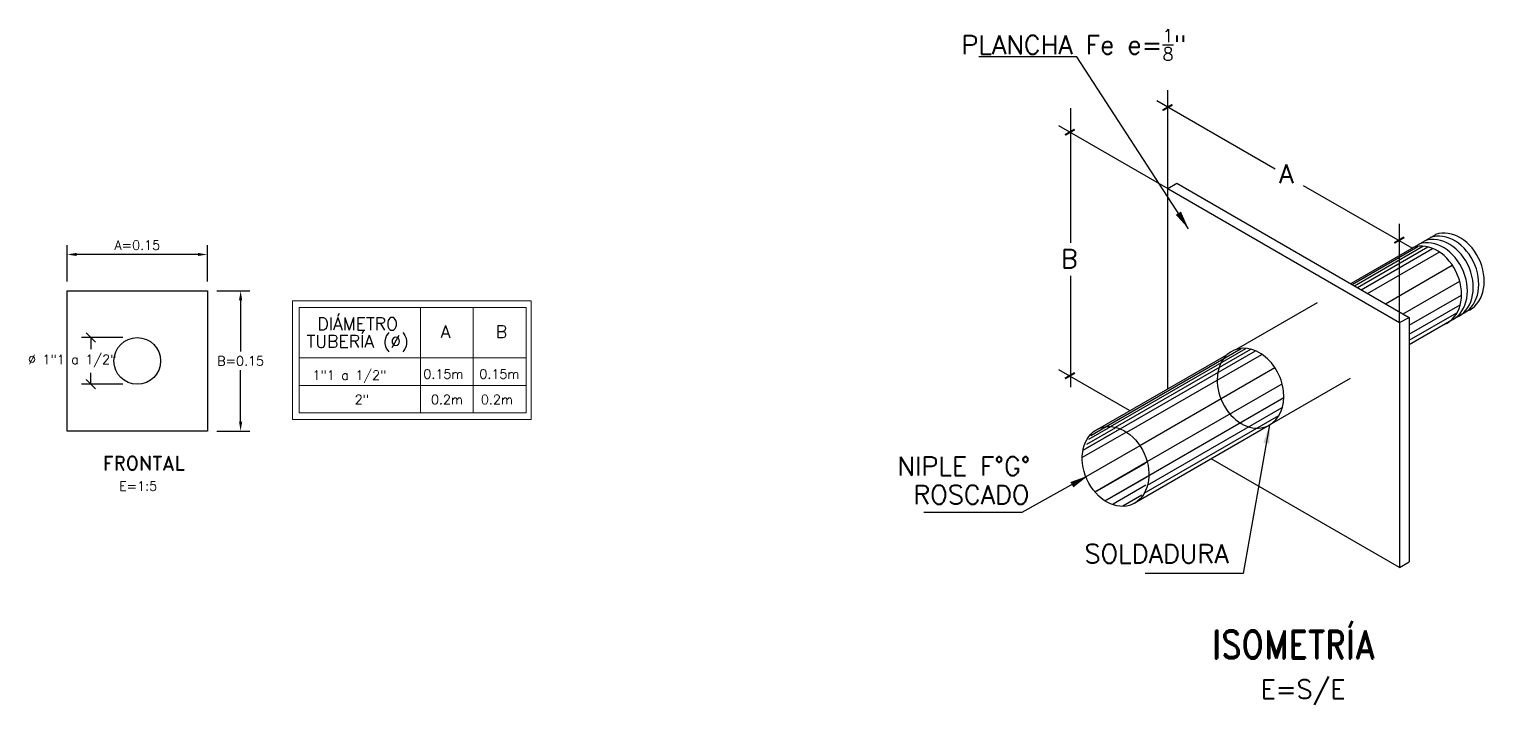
# Model space of a CAD drawing. Header units: metres. Extents: x -90 to 2507, y -28 to 972.
# Drawn here: x 168.19 to 169.753, y 185.743 to 186.466 of the extents above; entities that cross this region are included whole.
import ezdxf
from ezdxf.enums import TextEntityAlignment as Align

# ---------------------------------------------------------------- set-up
doc = ezdxf.new("R2010")
doc.units = ezdxf.units.M
doc.linetypes.add('HIDDEN', pattern=[9.525, 6.35, -3.175])
for name, color, linetype in [('G-achurado', 9, 'Continuous'), ('G-acotado', 8, 'Continuous'), ('G-textos-notas', 7, 'Continuous'), ('G-textos-subtitulo', 3, 'Continuous'), ('S - VALVULA COMPUERTA', 2, 'Continuous'), ('S-TUBERIAS-NUEVAS', 3, 'Continuous')]:
    doc.layers.add(name, color=color, linetype=linetype)
doc.styles.add('01COTAS', font='romans.shx')
doc.styles.add('10-NOTAS', font='romans.shx', dxfattribs={"height": 0.02})
doc.styles.add('150-NOTAS', font='romans.shx', dxfattribs={"height": 0.3})
doc.styles.add('150-SUBTITULO', font='romand.shx', dxfattribs={"height": 0.45})
doc.styles.add('20-SUBTITULO', font='romand.shx', dxfattribs={"height": 0.06})
doc.styles.add('5-SUBTITULO', font='romand.shx', dxfattribs={"height": 0.015})
doc.dimstyles.new('DIM-10-CORTE', dxfattribs={"dimscale": 0.01, "dimtxt": 2, "dimasz": 2, "dimexe": 2, "dimexo": 2, "dimgap": 1, "dimtad": 1, "dimtih": 1, "dimtoh": 1, "dimdsep": 46, "dimtxsty": '01COTAS', "dimcen": 25, "dimclrd": 256, "dimclre": 256, "dimclrt": 7, "dimadec": 0, "dimazin": 0, "dimtfac": 1, "dimtmove": 2, "dimatfit": 3, "dimfxl": 1, "dimtolj": 1, "dimtzin": 0, "dimarcsym": 0})
doc.dimstyles.new('DIM-5-CORTE', dxfattribs={"dimscale": 0.005, "dimtxt": 2, "dimasz": 2, "dimexe": 2, "dimexo": 2, "dimgap": 1, "dimtad": 1, "dimtih": 1, "dimtoh": 1, "dimdsep": 46, "dimtxsty": '01COTAS', "dimcen": 25, "dimclrd": 9, "dimclre": 9, "dimclrt": 7, "dimadec": 0, "dimazin": 0, "dimtfac": 1, "dimtmove": 2, "dimatfit": 3, "dimfxl": 1, "dimtolj": 1, "dimtzin": 0, "dimarcsym": 0})

# ---------------------------------------------------------------- blocks, each defined once
blk = doc.blocks.new('*D197')
at = {"layer": 'Defpoints', "color": 0, "transparency": 16777216}
for p in [(168.2311, 186.2247), (168.2311, 186.1857), (168.3811, 186.1857)]:
    blk.add_point(p, dxfattribs=at)
at = {"layer": 'G-acotado', "color": 9, "lineweight": -2, "transparency": 16777216}
for p, q in [((168.2311, 186.1957), (168.2311, 186.2347)), ((168.3711, 186.2247), (168.2411, 186.2247)), ((168.3811, 186.1957), (168.3811, 186.2347))]:
    blk.add_line(p, q, dxfattribs=at)
at = {"layer": 'G-acotado', "color": 9, "transparency": 16777216}
for points in [[(168.2411, 186.2264), (168.2411, 186.2231), (168.2311, 186.2247)], [(168.3711, 186.2264), (168.3711, 186.2231), (168.3811, 186.2247)]]:
    blk.add_solid(points, dxfattribs=at)
at = {"layer": 'G-acotado', "color": 7, "transparency": 16777216, "insert": (168.3061, 186.2347), "char_height": 0.01, "attachment_point": 5, "style": '01COTAS'}
blk.add_mtext('\\A1;A=0.15', dxfattribs=at)
blk = doc.blocks.new('*D198')
at = {"color": 9, "lineweight": -2, "transparency": 16777216}
for p, q in [((168.3911, 186.1857), (168.4267, 186.1857)), ((168.4167, 186.1757), (168.4167, 186.1207)), ((168.4167, 186.0457), (168.4167, 186.1007)), ((168.3911, 186.0357), (168.4267, 186.0357))]:
    blk.add_line(p, q, dxfattribs=at)
at = {"color": 9, "transparency": 16777216}
for points in [[(168.415, 186.1757), (168.4184, 186.1757), (168.4167, 186.1857)], [(168.415, 186.0457), (168.4184, 186.0457), (168.4167, 186.0357)]]:
    blk.add_solid(points, dxfattribs=at)
at = {"layer": 'Defpoints', "color": 0, "transparency": 16777216}
for p in [(168.3811, 186.1857), (168.4167, 186.1857), (168.3811, 186.0357)]:
    blk.add_point(p, dxfattribs=at)
at = {"color": 7, "transparency": 16777216, "insert": (168.4167, 186.1107), "char_height": 0.01, "attachment_point": 5, "style": '01COTAS'}
blk.add_mtext('\\A1;B=0.15', dxfattribs=at)
blk = doc.blocks.new('*D158')
at = {"layer": 'Defpoints', "color": 0, "transparency": 16777216}
for p in [(168.2311, 186.2247), (168.2311, 186.1857), (168.3811, 186.1857)]:
    blk.add_point(p, dxfattribs=at)
at = {"layer": 'G-acotado', "color": 9, "lineweight": -2, "transparency": 16777216}
for p, q in [((168.2311, 186.1957), (168.2311, 186.2347)), ((168.3711, 186.2247), (168.2411, 186.2247)), ((168.3811, 186.1957), (168.3811, 186.2347))]:
    blk.add_line(p, q, dxfattribs=at)
at = {"layer": 'G-acotado', "color": 9, "transparency": 16777216}
for points in [[(168.2411, 186.2264), (168.2411, 186.2231), (168.2311, 186.2247)], [(168.3711, 186.2264), (168.3711, 186.2231), (168.3811, 186.2247)]]:
    blk.add_solid(points, dxfattribs=at)
at = {"layer": 'G-acotado', "color": 7, "transparency": 16777216, "insert": (168.3061, 186.2347), "char_height": 0.01, "attachment_point": 5, "style": '01COTAS'}
blk.add_mtext('\\A1;A=0.15', dxfattribs=at)
blk = doc.blocks.new('*D159')
at = {"color": 9, "lineweight": -2, "transparency": 16777216}
for p, q in [((168.3911, 186.1857), (168.4267, 186.1857)), ((168.4167, 186.1757), (168.4167, 186.1207)), ((168.4167, 186.0457), (168.4167, 186.1007)), ((168.3911, 186.0357), (168.4267, 186.0357))]:
    blk.add_line(p, q, dxfattribs=at)
at = {"color": 9, "transparency": 16777216}
for points in [[(168.415, 186.1757), (168.4184, 186.1757), (168.4167, 186.1857)], [(168.415, 186.0457), (168.4184, 186.0457), (168.4167, 186.0357)]]:
    blk.add_solid(points, dxfattribs=at)
at = {"layer": 'Defpoints', "color": 0, "transparency": 16777216}
for p in [(168.3811, 186.1857), (168.4167, 186.1857), (168.3811, 186.0357)]:
    blk.add_point(p, dxfattribs=at)
at = {"color": 7, "transparency": 16777216, "insert": (168.4167, 186.1107), "char_height": 0.01, "attachment_point": 5, "style": '01COTAS'}
blk.add_mtext('\\A1;B=0.15', dxfattribs=at)
blk = doc.blocks.new('_Oblique')
at = {"color": 0, "linetype": 'ByBlock', "lineweight": -2}
blk.add_line((-0.5, -0.5), (0.5, 0.5), dxfattribs=at)
blk = doc.blocks.new('*D160')
at = {"color": 9, "lineweight": -2, "transparency": 16777216}
for p, q in [((168.2906, 186.1357), (168.2465, 186.1357)), ((168.2565, 186.1357), (168.2565, 186.1233)), ((168.2565, 186.0857), (168.2565, 186.0981)), ((168.2906, 186.0857), (168.2465, 186.0857))]:
    blk.add_line(p, q, dxfattribs=at)
at = {"layer": 'Defpoints', "color": 0, "transparency": 16777216}
for p in [(168.3006, 186.1357), (168.2565, 186.0857), (168.3006, 186.0857)]:
    blk.add_point(p, dxfattribs=at)
at = {"color": 9, "lineweight": -2, "transparency": 16777216, "xscale": 0.01, "yscale": 0.01, "zscale": 0.01}
for p, rotation in [((168.2565, 186.1357), 90), ((168.2565, 186.0857), 270)]:
    blk.add_blockref('_Oblique', p, dxfattribs=dict(at, rotation=rotation))
at = {"color": 7, "transparency": 16777216, "insert": (168.2365, 186.1107), "char_height": 0.01, "attachment_point": 5, "style": '01COTAS'}
blk.add_mtext('\\A1;%%C 1"1 a 1/2"', dxfattribs=at)

msp = doc.modelspace()

# ---------------------------------------------------------------- linework, layer by layer
at = {"color": 8, "lineweight": 0}
msp.add_lwpolyline([(168.4721, 186.175), (168.7278, 186.175), (168.7278, 186.048), (168.4721, 186.048)], close=True, dxfattribs=at)
msp.add_lwpolyline([(168.4721, 186.175), (168.7278, 186.175), (168.7278, 186.048), (168.4721, 186.048)], close=True, dxfattribs=at)
for points in [[(168.7223, 186.1141), (168.4793, 186.1141), (168.4793, 186.1678), (168.7223, 186.1678)], [(168.7223, 186.1141), (168.4793, 186.1141), (168.4793, 186.1678), (168.7223, 186.1678)], [(168.6093, 186.1678), (168.6093, 186.0552)], [(168.6093, 186.1678), (168.6093, 186.0552)], [(168.6657, 186.1678), (168.6657, 186.0552)], [(168.6657, 186.1678), (168.6657, 186.0552)], [(168.7223, 186.1678), (168.7223, 186.0552)], [(168.7223, 186.1678), (168.7223, 186.0552)], [(168.7223, 186.0552), (168.4793, 186.0552), (168.4793, 186.1141), (168.7223, 186.1141)], [(168.7223, 186.0552), (168.4793, 186.0552), (168.4793, 186.1141), (168.7223, 186.1141)], [(168.4793, 186.0846), (168.7223, 186.0846)], [(168.4793, 186.0846), (168.7223, 186.0846)]]:
    msp.add_lwpolyline(points, dxfattribs=at)
at = {"layer": 'G-achurado', "linetype": 'Continuous'}
for p, q in [((169.6063, 186.1926), (169.6768, 186.2333)), ((169.6063, 186.1926), (169.6768, 186.2333)), ((169.6088, 186.1912), (169.6821, 186.2335)), ((169.6088, 186.1912), (169.6821, 186.2335)), ((169.6121, 186.1893), (169.6873, 186.2328)), ((169.6121, 186.1893), (169.6873, 186.2328)), ((169.6161, 186.187), (169.6925, 186.2311)), ((169.6161, 186.187), (169.6925, 186.2311)), ((169.6229, 186.1831), (169.6996, 186.2273)), ((169.6229, 186.1831), (169.6996, 186.2273)), ((169.6421, 186.172), (169.7136, 186.2133)), ((169.6421, 186.172), (169.7136, 186.2133)), ((169.661, 186.1611), (169.7215, 186.196)), ((169.661, 186.1611), (169.7215, 186.196)), ((169.6675, 186.1491), (169.7234, 186.1813)), ((169.6675, 186.1491), (169.7234, 186.1813)), ((169.6675, 186.1393), (169.722, 186.1708)), ((169.6675, 186.1393), (169.722, 186.1708)), ((169.6675, 186.1328), (169.7185, 186.1623)), ((169.6675, 186.1328), (169.7185, 186.1623)), ((169.3425, 186.0403), (169.4876, 186.1241)), ((169.3425, 186.0403), (169.4876, 186.1241)), ((169.3477, 186.0405), (169.4927, 186.1241)), ((169.3477, 186.0405), (169.4927, 186.1241)), ((169.353, 186.0397), (169.4978, 186.1233)), ((169.353, 186.0397), (169.4978, 186.1233)), ((169.3581, 186.0381), (169.5028, 186.1216)), ((169.3581, 186.0381), (169.5028, 186.1216)), ((169.3652, 186.0343), (169.5098, 186.1178)), ((169.3652, 186.0343), (169.5098, 186.1178)), ((169.3791, 186.0202), (169.5237, 186.1036)), ((169.3791, 186.0202), (169.5237, 186.1036)), ((169.387, 186.0029), (169.5314, 186.0863)), ((169.387, 186.0029), (169.5314, 186.0863)), ((169.3888, 185.9881), (169.5332, 186.0715)), ((169.3888, 185.9881), (169.5332, 186.0715)), ((169.3839, 185.969), (169.5279, 186.0522)), ((169.3839, 185.969), (169.5279, 186.0522)), ((169.3874, 185.9776), (169.5316, 186.0608)), ((169.3874, 185.9776), (169.5316, 186.0608)), ((169.3184, 186.0152), (169.3581, 186.0381)), ((169.3184, 186.0152), (169.3581, 186.0381)), ((169.3572, 186.0375), (169.3209, 186.0165)), ((169.3572, 186.0375), (169.3209, 186.0165)), ((169.353, 186.0391), (169.322, 186.0213)), ((169.353, 186.0391), (169.322, 186.0213)), ((169.3478, 186.0402), (169.3242, 186.0265)), ((169.3478, 186.0402), (169.3242, 186.0265)), ((169.3431, 186.0402), (169.3267, 186.0307)), ((169.3431, 186.0402), (169.3267, 186.0307)), ((169.3648, 186.0345), (169.3176, 186.0072)), ((169.3648, 186.0345), (169.3176, 186.0072)), ((169.3793, 186.0199), (169.3239, 185.9879)), ((169.3793, 186.0199), (169.3239, 185.9879)), ((169.331, 185.9706), (169.387, 186.0029)), ((169.331, 185.9706), (169.387, 186.0029)), ((169.3848, 186.001), (169.3332, 185.9712)), ((169.3848, 186.001), (169.3332, 185.9712)), ((169.3418, 185.961), (169.3888, 185.9881)), ((169.3418, 185.961), (169.3888, 185.9881)), ((169.3865, 185.9864), (169.3434, 185.9615)), ((169.3865, 185.9864), (169.3434, 185.9615)), ((169.3856, 185.9778), (169.3505, 185.9575)), ((169.3856, 185.9778), (169.3505, 185.9575)), ((169.3814, 185.967), (169.361, 185.9552)), ((169.3814, 185.967), (169.361, 185.9552))]:
    msp.add_line(p, q, dxfattribs=at)
at = {"layer": 'G-acotado'}
for p, q in [((169.4092, 186.2952), (169.4092, 186.4005)), ((169.4092, 186.2952), (169.4092, 186.4005)), ((169.3051, 186.3815), (169.3051, 186.2373)), ((169.3051, 186.3815), (169.3051, 186.2373)), ((169.524, 186.3159), (169.3974, 186.3891)), ((169.524, 186.3159), (169.3974, 186.3891)), ((169.4038, 186.3792), (169.414, 186.3851)), ((169.4038, 186.3792), (169.414, 186.3851)), ((169.2922, 186.3627), (169.409, 186.2953)), ((169.2922, 186.3627), (169.409, 186.2953)), ((169.2992, 186.3527), (169.3095, 186.3586)), ((169.2992, 186.3527), (169.3095, 186.3586)), ((169.6705, 186.2314), (169.5544, 186.2984)), ((169.6705, 186.2314), (169.5544, 186.2984)), ((169.6571, 186.152), (169.6571, 186.2574)), ((169.6571, 186.152), (169.6571, 186.2574)), ((169.6518, 186.2372), (169.662, 186.2431)), ((169.6518, 186.2372), (169.662, 186.2431)), ((169.3051, 186.2017), (169.3051, 186.0825)), ((169.3051, 186.2017), (169.3051, 186.0825)), ((169.2922, 186.1016), (169.3679, 186.0579)), ((169.2922, 186.1016), (169.3679, 186.0579)), ((169.2992, 186.092), (169.3095, 186.0979)), ((169.2992, 186.092), (169.3095, 186.0979))]:
    msp.add_line(p, q, dxfattribs=at)
for points in [[(169.4033, 186.3801), (169.4043, 186.3783), (169.4135, 186.386), (169.4146, 186.3842)], [(169.4033, 186.3801), (169.4043, 186.3783), (169.4135, 186.386), (169.4146, 186.3842)], [(169.2987, 186.3536), (169.2998, 186.3518), (169.3089, 186.3595), (169.31, 186.3577)], [(169.2987, 186.3536), (169.2998, 186.3518), (169.3089, 186.3595), (169.31, 186.3577)], [(169.6512, 186.2381), (169.6523, 186.2363), (169.6615, 186.2441), (169.6625, 186.2422)], [(169.6512, 186.2381), (169.6523, 186.2363), (169.6615, 186.2441), (169.6625, 186.2422)], [(169.2987, 186.0929), (169.2998, 186.0911), (169.3089, 186.0988), (169.31, 186.097)], [(169.2987, 186.0929), (169.2998, 186.0911), (169.3089, 186.0988), (169.31, 186.097)]]:
    msp.add_trace(points, dxfattribs=at)
at = {"layer": 'S - VALVULA COMPUERTA', "linetype": 'Continuous'}
for p, q in [((169.4188, 186.3009), (169.6675, 186.1573)), ((169.4188, 186.3009), (169.6675, 186.1573)), ((169.409, 186.2953), (169.6571, 186.152)), ((169.409, 186.0805), (169.409, 186.2953)), ((169.409, 186.2953), (169.6571, 186.152)), ((169.409, 186.0805), (169.409, 186.2953)), ((169.6571, 186.152), (169.6571, 185.8895)), ((169.6571, 186.152), (169.6571, 185.8895)), ((169.6675, 186.1573), (169.6675, 185.8955)), ((169.6675, 186.1573), (169.6675, 185.8955)), ((169.6571, 185.8895), (169.4554, 186.006)), ((169.6571, 185.8895), (169.4554, 186.006)), ((169.6571, 185.8895), (169.6675, 185.8955)), ((169.6571, 185.8895), (169.6675, 185.8955))]:
    msp.add_line(p, q, dxfattribs=at)
at = {"layer": 'S-TUBERIAS-NUEVAS', "color": 3, "linetype": 'Continuous'}
for p, q in [((169.409, 186.2953), (169.4188, 186.3009)), ((169.409, 186.2953), (169.4188, 186.3009)), ((169.6571, 186.152), (169.6675, 186.1573)), ((169.6571, 186.152), (169.6675, 186.1573))]:
    msp.add_line(p, q, dxfattribs=at)
at = {"layer": 'S-TUBERIAS-NUEVAS', "linetype": 'Continuous', "ltscale": 0.0025}
for p, q in [((169.6056, 186.1939), (169.6959, 186.2461)), ((169.6056, 186.1939), (169.6959, 186.2461)), ((169.6675, 186.1284), (169.7291, 186.164)), ((169.6675, 186.1284), (169.7291, 186.164)), ((169.3318, 186.0364, -2206.5083), (169.4723, 186.1172)), ((169.3318, 186.0364, -2206.5083), (169.4723, 186.1172)), ((169.3732, 185.9585), (169.518, 186.0423)), ((169.3732, 185.9585), (169.518, 186.0423))]:
    msp.add_line(p, q, dxfattribs=at)
at = {"layer": 'S-TUBERIAS-NUEVAS', "linetype": 'Continuous'}
msp.add_line((169.6048, 186.1935), (169.6056, 186.1939), dxfattribs=at)
msp.add_line((169.6048, 186.1935), (169.6056, 186.1939), dxfattribs=at)
at = {"layer": 'S-TUBERIAS-NUEVAS', "color": 8, "linetype": 'HIDDEN', "ltscale": 0.0025}
for p, q in [((169.4828, 186.1232), (169.595, 186.1879)), ((169.518, 186.0423), (169.6571, 186.1224))]:
    msp.add_line(p, q, dxfattribs=at)
at = {"layer": 'S-TUBERIAS-NUEVAS', "color": 3, "linetype": 'Continuous'}
msp.add_lwpolyline([(168.2311, 186.1857), (168.3811, 186.1857), (168.3811, 186.0357), (168.2311, 186.0357)], close=True, dxfattribs=at)
msp.add_lwpolyline([(168.2311, 186.1857), (168.3811, 186.1857), (168.3811, 186.0357), (168.2311, 186.0357)], close=True, dxfattribs=at)
at = {"layer": 'S-TUBERIAS-NUEVAS', "linetype": 'Continuous', "ltscale": 0.0025}
msp.add_circle((168.3061, 186.1107), 0.025, dxfattribs=at)
msp.add_circle((168.3061, 186.1107), 0.025, dxfattribs=at)
for centre, start_param, end_param in [((169.6878, 186.1908, -2206.5083), 3.108296, 6.225826), ((169.6878, 186.1908, -2206.5083), 3.108296, 6.225826), ((169.6941, 186.1945, -2206.5083), 3.108296, 6.225826), ((169.6941, 186.1945, -2206.5083), 3.108296, 6.225826), ((169.7004, 186.1981, -2206.5083), 3.108296, 6.225826), ((169.7004, 186.1981, -2206.5083), 3.108296, 6.225826), ((169.7063, 186.2016, -2206.5083), 3.108296, 6.225826), ((169.7063, 186.2016, -2206.5083), 3.108296, 6.225826), ((169.7121, 186.2049, -2206.5083), 3.108296, 6.225826), ((169.7121, 186.2049, -2206.5083), 3.108296, 6.225826), ((169.4976, 186.0815), 0.311737, 3.115765), ((169.4976, 186.0815), 0.311737, 3.115765), ((169.4976, 186.0815), 3.193392, 6.540712), ((169.4976, 186.0815), 3.193392, 6.540712)]:
    msp.add_ellipse(centre, major_axis=(-0.0181, 0.0405), ratio=0.758409, start_param=start_param, end_param=end_param, dxfattribs=at)
msp.add_ellipse((169.3532, 185.9978, -2206.5083), major_axis=(-0.0181, 0.0405), ratio=0.758409, dxfattribs=at)
msp.add_ellipse((169.3532, 185.9978, -2206.5083), major_axis=(-0.0181, 0.0405), ratio=0.758409, dxfattribs=at)

# ---------------------------------------------------------------- texts
at = {"layer": 'G-textos-notas'}
for s, height, style, p in [('A', 0.02, '10-NOTAS', (169.5282, 186.3012)), ('A', 0.02, '10-NOTAS', (169.5282, 186.3012)), ('B', 0.02, '10-NOTAS', (169.2946, 186.2102)), ('B', 0.02, '10-NOTAS', (169.2946, 186.2102)), ('1"1 a 1/2"', 0.01, '150-NOTAS', (168.4936, 186.0905)), ('0.15m', 0.01, '150-NOTAS', (168.6123, 186.0917)), ('0.15m', 0.01, '150-NOTAS', (168.6123, 186.0917)), ('0.15m', 0.01, '150-NOTAS', (168.6722, 186.0917)), ('0.15m', 0.01, '150-NOTAS', (168.6722, 186.0917)), ('2"', 0.01, '150-NOTAS', (168.5388, 186.0644)), ('2"', 0.01, '150-NOTAS', (168.5388, 186.0644)), ('0.2m', 0.01, '150-NOTAS', (168.6204, 186.0644)), ('0.2m', 0.01, '150-NOTAS', (168.6204, 186.0644)), ('0.2m', 0.01, '150-NOTAS', (168.6739, 186.0644)), ('0.2m', 0.01, '150-NOTAS', (168.6739, 186.0644)), ('NIPLE F°G°', 0.02, '10-NOTAS', (169.1197, 185.9881)), ('ROSCADO', 0.02, '10-NOTAS', (169.1367, 185.9575)), ('SOLDADURA', 0.02, '10-NOTAS', (169.3199, 185.8943)), ('SOLDADURA', 0.02, '10-NOTAS', (169.3199, 185.8943))]:
    msp.add_text(s, height=height, dxfattribs=dict(at, style=style)).set_placement(p)
at = {"layer": 'G-textos-notas', "style": '10-NOTAS'}
msp.add_text('E=1:5', height=0.01, dxfattribs=at).set_placement((168.307, 185.9768, 33.9817), align=Align.MIDDLE_CENTER)
msp.add_text('E=1:5', height=0.01, dxfattribs=at).set_placement((168.307, 185.9768, 33.9817), align=Align.MIDDLE_CENTER)
msp.add_text('E=S/E', height=0.02, dxfattribs=at).set_placement((169.5538, 185.7578), align=Align.MIDDLE)
msp.add_text('E=S/E', height=0.02, dxfattribs=at).set_placement((169.5538, 185.7578), align=Align.MIDDLE)
at = {"layer": 'G-textos-notas', "insert": (169.1882, 186.466), "char_height": 0.02, "width": 0.256198, "attachment_point": 1, "style": '10-NOTAS'}
msp.add_mtext('\\A1;PLANCHA Fe e={\\H0.7x;\\S1/8;}"', dxfattribs=at)
msp.add_mtext('\\A1;PLANCHA Fe e={\\H0.7x;\\S1/8;}"', dxfattribs=at)
at = {"layer": 'G-textos-subtitulo', "style": '150-SUBTITULO'}
for s, p in [('DIÁMETRO', (168.542, 186.1527)), ('DIÁMETRO', (168.542, 186.1527)), ('A', (168.6361, 186.1421)), ('A', (168.6361, 186.1421)), ('B', (168.6958, 186.1421)), ('B', (168.6958, 186.1421)), ('TUBERÍA (%%C)', (168.542, 186.1317)), ('TUBERÍA (%%C)', (168.542, 186.1317))]:
    msp.add_text(s, height=0.0135, dxfattribs=at).set_placement(p, align=Align.MIDDLE)
at = {"layer": 'G-textos-subtitulo', "style": '5-SUBTITULO'}
msp.add_text('FRONTAL', height=0.015, dxfattribs=at).set_placement((168.313, 185.9939), align=Align.CENTER)
msp.add_text('FRONTAL', height=0.015, dxfattribs=at).set_placement((168.313, 185.9939), align=Align.CENTER)
at = {"layer": 'G-textos-subtitulo', "style": '20-SUBTITULO', "width": 0.85}
msp.add_text('ISOMETRÍA', height=0.03, dxfattribs=at).set_placement((169.4563, 185.792))
msp.add_text('ISOMETRÍA', height=0.03, dxfattribs=at).set_placement((169.4563, 185.792))

# ---------------------------------------------------------------- dimensions: what is measured, and where the dimension line sits
for picture in ['*D198', '*D159']:
    dim = msp.add_linear_dim(base=(168.4167, 186.1857), p1=(168.3811, 186.0357), p2=(168.3811, 186.1857), angle=90, text='B=<>', dimstyle='DIM-5-CORTE')
    dim.commit()
    dim.dimension.update_dxf_attribs({"geometry": picture, "text_midpoint": (168.4167, 186.1107)})
dim = msp.add_linear_dim(base=(168.2565, 186.0857), p1=(168.3006, 186.1357), p2=(168.3006, 186.0857), angle=90, text='%%C 1"1 a 1/2"', dimstyle='DIM-5-CORTE', override={"dimblk1": 'Oblique', "dimblk2": 'Oblique', "dimsah": 1})
dim.commit()
dim.dimension.update_dxf_attribs({"geometry": '*D160', "text_midpoint": (168.2365, 186.1107), "dimtype": 160})
at = {"layer": 'G-acotado'}
for picture in ['*D197', '*D158']:
    dim = msp.add_linear_dim(base=(168.2311, 186.2247), p1=(168.3811, 186.1857), p2=(168.2311, 186.1857), text='A=<>', dimstyle='DIM-5-CORTE', dxfattribs=at)
    dim.commit()
    dim.dimension.update_dxf_attribs({"geometry": picture, "text_midpoint": (168.3061, 186.2347)})

# ---------------------------------------------------------------- leaders
for points in [[(169.4313, 186.2522), (169.3118, 186.4363), (169.2069, 186.4363)], [(169.4313, 186.2522), (169.3118, 186.4363), (169.2069, 186.4363)], [(169.5181, 186.0423), (169.4899, 185.8831), (169.385, 185.8831)], [(169.5181, 186.0423), (169.4899, 185.8831), (169.385, 185.8831)], [(169.3239, 185.9879), (169.2527, 185.9483), (169.1478, 185.9483)], [(169.3239, 185.9879), (169.2527, 185.9483), (169.1478, 185.9483)]]:
    msp.add_leader(points, dimstyle='DIM-10-CORTE', override={"dimtad": 2, "dimzin": 0, "dimtix": 1}, dxfattribs=at)

doc.saveas('drawing.dxf')
